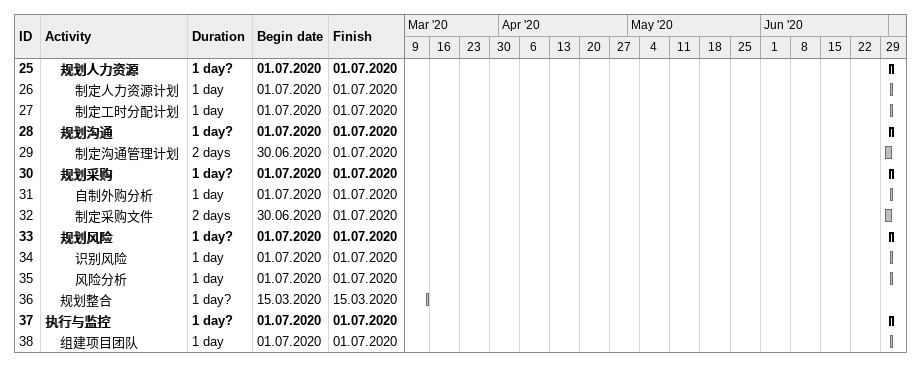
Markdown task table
| ID | Level | Task | Duration | Start | Finish |
|---|---|---|---|---|---|
| 25 | 2 | **规划人力资源** | 1d? | 2020-07-01 | 2020-07-01 |
| 26 | 3 | 制定人力资源计划 | 1d | 2020-07-01 | 2020-07-01 |
| 27 | 3 | 制定工时分配计划 | 1d | 2020-07-01 | 2020-07-01 |
| 28 | 2 | **规划沟通** | 1d? | 2020-07-01 | 2020-07-01 |
| 29 | 3 | 制定沟通管理计划 | 2d | 2020-06-30 | 2020-07-01 |
| 30 | 2 | **规划采购** | 1d? | 2020-07-01 | 2020-07-01 |
| 31 | 3 | 自制外购分析 | 1d | 2020-07-01 | 2020-07-01 |
| 32 | 3 | 制定采购文件 | 2d | 2020-06-30 | 2020-07-01 |
| 33 | 2 | **规划风险** | 1d? | 2020-07-01 | 2020-07-01 |
| 34 | 3 | 识别风险 | 1d | 2020-07-01 | 2020-07-01 |
| 35 | 3 | 风险分析 | 1d | 2020-07-01 | 2020-07-01 |
| 36 | 2 | 规划整合 | 1d? | 2020-03-15 | 2020-03-15 |
| 37 | 1 | **执行与监控** | 1d? | 2020-07-01 | 2020-07-01 |
| 38 | 2 | 组建项目团队 | 1d | 2020-07-01 | 2020-07-01 |
